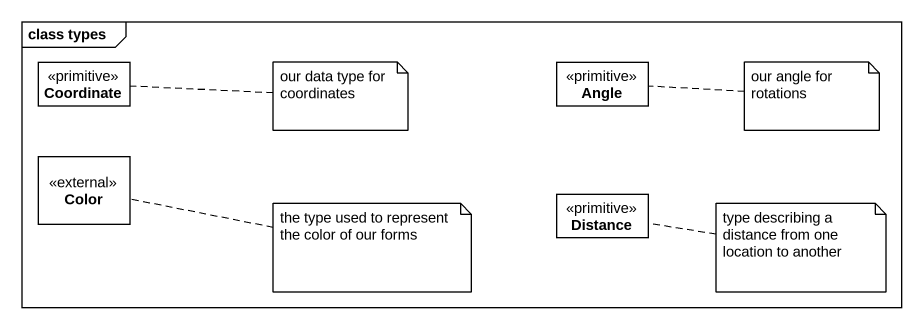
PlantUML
@startuml
mainframe class types
hide circle
hide empty members
class Coordinate <<primitive>>
class Angle <<primitive>>
class Color <<external>>
class Distance <<primitive>>
note right of Coordinate : our data type for coordinates
note right of Angle : our angle for rotations
note right of Color : the type used to represent the color of our forms
note right of Distance : type describing a distance from one location to another
@enduml
